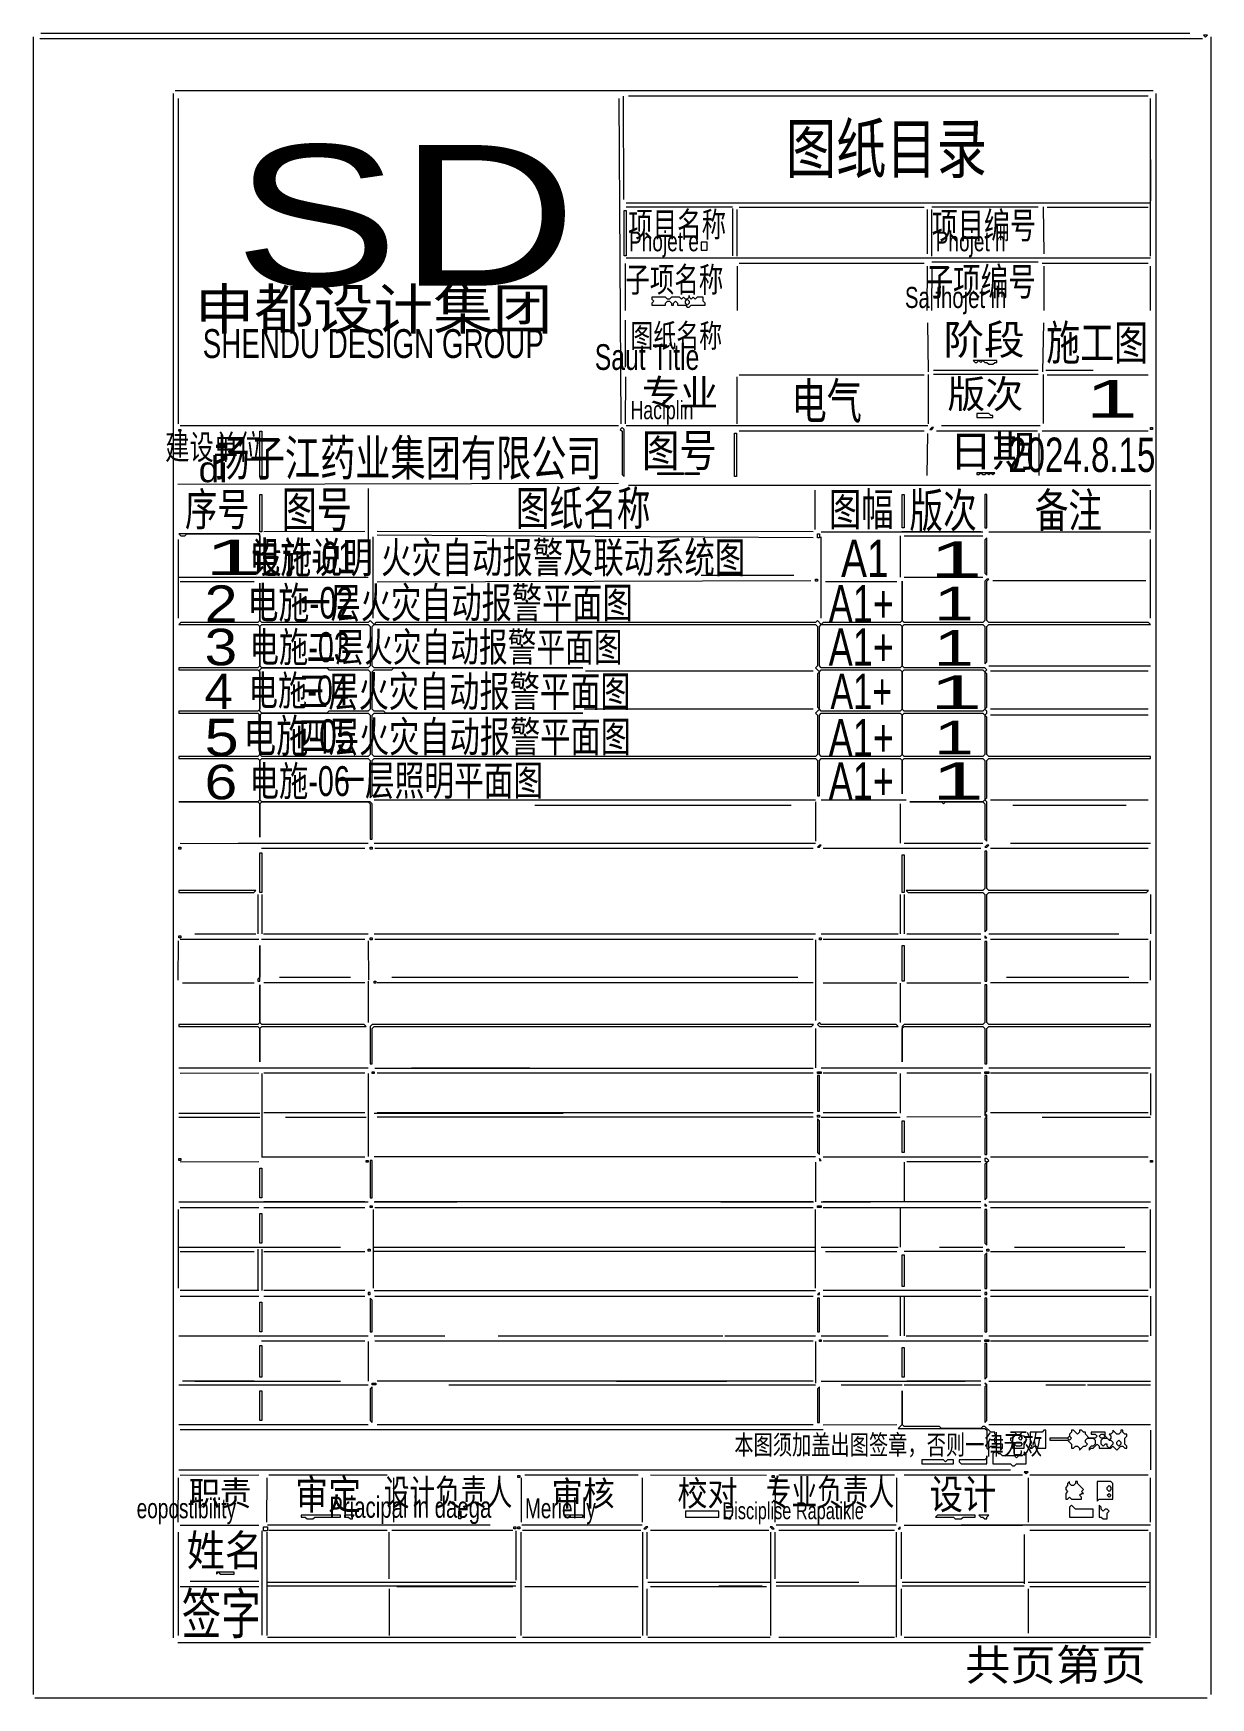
# Model space of a CAD drawing. Extents: x 26 to 624, y 32 to 877.
import ezdxf

# ---------------------------------------------------------------- set-up
doc = ezdxf.new("R2010")
doc.units = 0
for name, color, linetype, lineweight in [('OCR_TEXT', 6, 'Continuous', 0), ('TRACE_CURVE', 6, 'Continuous', 0), ('TRACE_STRAIGHT', 5, 'Continuous', 0), ('TRACE_TEXT_SYMBOL', 6, 'Continuous', 0)]:
    doc.layers.add(name, color=color, linetype=linetype, lineweight=lineweight)
doc.styles.add('wqy-unicode', font='wqy-unicode.lff')

msp = doc.modelspace()

# ---------------------------------------------------------------- linework, layer by layer
at = {"layer": 'TRACE_CURVE', "color": 6}
for points in [[(510, 600), (509, 599), (509, 579), (508, 578), (468, 578), (467, 579), (467, 599), (467, 579), (466, 578), (427, 578), (426, 577), (424, 579), (423, 578), (200, 578), (199, 577), (197, 579), (196, 578), (142, 578), (141, 579), (141, 598), (141, 579), (140, 578), (101, 578), (100, 577), (140, 577), (141, 576), (141, 556), (140, 555), (100, 555), (100, 554), (140, 554), (141, 553), (141, 534), (140, 533), (100, 533), (100, 532), (140, 532), (141, 531), (141, 511), (140, 510), (100, 510), (100, 509), (140, 509), (141, 508), (141, 488), (140, 487), (100, 487), (140, 487), (141, 486), (141, 469), (141, 486), (142, 487), (196, 487), (197, 486), (197, 468), (198, 468), (198, 486), (197, 487), (142, 487), (141, 488), (141, 508), (142, 509), (196, 509), (197, 508)], [(197, 508), (197, 489), (198, 490), (198, 508), (199, 509), (423, 509), (424, 508), (424, 490), (425, 490), (425, 508), (426, 509), (466, 509), (467, 508), (467, 491), (467, 508), (468, 509), (508, 509), (509, 508), (509, 488), (508, 487), (471, 487), (487, 487), (488, 486), (489, 487), (508, 487), (509, 486), (509, 468), (510, 467), (510, 487), (509, 488), (510, 489), (510, 508), (511, 509), (593, 509), (593, 510), (511, 510), (510, 511), (510, 530), (509, 531), (510, 532), (510, 533), (509, 534), (510, 535), (510, 552), (509, 553), (510, 554), (509, 555), (468, 555), (467, 556), (467, 576), (468, 577), (508, 577), (509, 576), (509, 557), (510, 558), (510, 576), (511, 577), (593, 577), (592, 578), (511, 578), (510, 579), (510, 599), (511, 600), (510, 600)]]:
    msp.add_lwpolyline(points, dxfattribs=at)
for points in [[(141, 576), (142, 577), (196, 577), (197, 576), (197, 556), (196, 555), (142, 555), (141, 556)], [(198, 576), (199, 577), (423, 577), (424, 576), (424, 556), (423, 555), (425, 553), (424, 552), (424, 535), (425, 534), (423, 532), (424, 531), (424, 511), (423, 510), (199, 510), (198, 511), (198, 531), (199, 532), (305, 532), (205, 532), (204, 533), (199, 533), (198, 534), (198, 553), (199, 554), (208, 554), (209, 555), (305, 555), (199, 555), (198, 556)], [(425, 576), (426, 577), (466, 577), (467, 576), (467, 556), (466, 555), (426, 555), (425, 556)], [(141, 554), (142, 555), (175, 555), (176, 554), (196, 554), (197, 553), (197, 534), (196, 533), (176, 533), (175, 532), (142, 532), (141, 533)], [(425, 553), (426, 554), (466, 554), (467, 553), (467, 534), (466, 533), (426, 533), (425, 534)], [(467, 553), (468, 554), (508, 554), (509, 553), (509, 534), (508, 533), (468, 533), (467, 534)], [(141, 531), (142, 532), (196, 532), (197, 531), (197, 511), (196, 510), (142, 510), (141, 511)], [(425, 531), (426, 532), (466, 532), (467, 531), (467, 511), (466, 510), (426, 510), (425, 511)], [(467, 531), (468, 532), (508, 532), (509, 531), (509, 511), (508, 510), (468, 510), (467, 511)], [(509, 462), (509, 443), (508, 442), (469, 442), (470, 441), (508, 441), (509, 440), (509, 421), (510, 422), (510, 440), (511, 441), (591, 441), (592, 442), (511, 442), (510, 443), (510, 462)], [(509, 394), (509, 375), (508, 374), (468, 374), (467, 373), (467, 355), (467, 372), (468, 373), (508, 373), (509, 372), (509, 354), (510, 354), (510, 372), (511, 373), (593, 373), (593, 374), (511, 374), (510, 375), (510, 394)], [(198, 374), (197, 373), (197, 354), (198, 354), (198, 372), (199, 373), (421, 373), (422, 374)], [(509, 348), (509, 328), (510, 327), (509, 326), (509, 308), (510, 308), (510, 328), (509, 329), (510, 330), (510, 348)]]:
    msp.add_lwpolyline(points, close=True, dxfattribs=at)
at = {"layer": 'TRACE_STRAIGHT', "color": 5}
for p, q in [((26.09, 875.12), (26.09, 33.88)), ((29.37, 874.35), (619.38, 874.33)), ((30, 877), (613, 877)), ((623.61, 875.12), (623.61, 33.88)), ((97.05, 846.38), (97.06, 62.62)), ((98.12, 847.96), (594.38, 847.96)), ((325.43, 845.12), (325.56, 792.62)), ((328.12, 845.29), (591.88, 845.29)), ((595.87, 62.62), (595.87, 846.38)), ((99.7, 678.87), (99.71, 843.87)), ((323.29, 843.88), (324.31, 678.87)), ((592.86, 843.87), (592.87, 763.87)), ((593, 813), (593, 792)), ((327, 791), (593, 791)), ((327, 789), (381, 789)), ((381, 788), (381, 764)), ((383.27, 763.87), (383.27, 787.62)), ((384.37, 788.72), (478.12, 788.72)), ((479.86, 765.12), (479.86, 787.62)), ((482, 789), (536, 789)), ((482.13, 763.87), (482.13, 787.62)), ((538.64, 788.88), (539, 765.12)), ((540.62, 788.71), (591.88, 788.73)), ((327, 763), (593, 763)), ((328.12, 763.09), (380.63, 763.08)), ((384.37, 760.29), (478.12, 760.29)), ((482, 761), (536, 761)), ((483.13, 763.09), (536.88, 763.07)), ((538.12, 760.29), (591.88, 760.3)), ((326.69, 736.37), (326.7, 760.13)), ((383.27, 758.88), (383.27, 736.38)), ((479.79, 736.37), (479.89, 758.88)), ((482.11, 736.37), (482.18, 758.88)), ((538.86, 758.88), (538.96, 736.37)), ((592.88, 758.88), (592.88, 736.38)), ((326.69, 707.62), (326.7, 731.38)), ((479.84, 730.13), (480.28, 705.12)), ((538.49, 705.12), (538.98, 730.13)), ((326.67, 678.87), (326.73, 702.63)), ((383.27, 678.87), (383.27, 702.62)), ((384.37, 703.72), (478.13, 703.71)), ((480.17, 703.87), (480.17, 678.87)), ((483, 706), (536, 706)), ((483, 704), (536, 704)), ((538.57, 703.88), (538.61, 678.88)), ((540, 706), (564, 706)), ((540.62, 703.71), (591.88, 703.73)), ((100.62, 677.95), (323.12, 677.96)), ((327, 678), (480, 678)), ((487, 678), (537, 678)), ((384.37, 675.29), (478.12, 675.29)), ((479.77, 652.62), (480.12, 673.88)), ((484.37, 675.28), (535.63, 675.31)), ((536.62, 652.62), (536.62, 673.88)), ((538.12, 675.29), (591.88, 675.3)), ((99.38, 648.12), (323.13, 648.71)), ((196, 646), (196, 602)), ((328.12, 647.59), (593.12, 647.6)), ((422.88, 625.12), (422.88, 645.12)), ((592.88, 645.12), (592.88, 625.12)), ((99.68, 620.12), (99.68, 580.12)), ((143.12, 624.21), (194.38, 624.24)), ((198.57, 580.12), (198.58, 621.37)), ((200.62, 624.26), (421.88, 624.14)), ((200.62, 622.51), (421.87, 621.11)), ((425.87, 580.12), (425.87, 621.37)), ((426, 624), (508, 624)), ((466, 622), (466, 601)), ((466.87, 624.21), (506.87, 624.22)), ((468, 622), (508, 622)), ((511, 624), (593, 624)), ((592.88, 620.12), (592.88, 580.12)), ((100, 601), (196, 601)), ((365, 602), (412, 602)), ((468, 601), (508, 601)), ((100.62, 598.73), (138.12, 598.72)), ((200.62, 598.63), (420.62, 599.26)), ((428.12, 598.71), (464.38, 598.73)), ((513.12, 599.26), (590.62, 599.32)), ((306.37, 553.39), (421.88, 553.41)), ((511, 556), (593, 556)), ((511.87, 553.4), (591.88, 553.4)), ((305.62, 534.15), (421.88, 534.13)), ((511.87, 534.14), (591.88, 534.14)), ((511.87, 531.11), (591.88, 531.11)), ((199, 488), (423, 488)), ((280.62, 485.3), (410.63, 485.28)), ((423, 487), (423, 467)), ((426, 488), (469, 488)), ((466, 486), (466, 466)), ((511.87, 487.98), (591.88, 487.98)), ((523.12, 485.28), (580.62, 485.28)), ((100.62, 465.93), (140.63, 465.84)), ((130, 466), (196, 466)), ((199, 466), (423, 466)), ((468, 466), (508, 466)), ((522, 466), (593, 466)), ((141.87, 463.42), (194.38, 463.38)), ((199.38, 463.4), (421.88, 463.4)), ((426.87, 463.41), (506.87, 463.41)), ((511.87, 463.4), (591.88, 463.4)), ((140, 440), (140, 420)), ((142, 440), (142, 420)), ((466, 440), (466, 420)), ((468, 440), (468, 420)), ((593, 440), (593, 420)), ((99.64, 396.37), (99.7, 416.37)), ((100.63, 417.3), (140.63, 417.33)), ((108, 420), (139, 420)), ((141.87, 417.31), (194.38, 417.28)), ((143, 420), (196, 420)), ((196.04, 416.38), (196.23, 396.37)), ((199, 420), (423, 420)), ((199.38, 417.29), (421.88, 417.3)), ((423, 417), (423, 376)), ((426, 420), (465, 420)), ((426.87, 417.31), (506.87, 417.31)), ((469.37, 419.97), (506.88, 419.94)), ((511, 420), (577, 420)), ((511.87, 417.3), (591.88, 417.3)), ((592.87, 416.37), (592.92, 396.37)), ((151, 398), (187, 398)), ((208, 398), (414, 398)), ((520, 398), (582, 398)), ((101.88, 395.15), (138.13, 395.11)), ((143.12, 395.22), (194.38, 395.22)), ((196, 396), (196, 375)), ((200.62, 395.27), (421.88, 395.27)), ((426.87, 395.17), (464.38, 395.13)), ((466, 395), (466, 375)), ((469.37, 395.14), (506.87, 395.14)), ((511.87, 395.24), (591.88, 395.22)), ((423, 372), (423, 352)), ((100, 352), (196, 352)), ((100.62, 349.32), (140.63, 349.41)), ((142, 349), (142, 307)), ((143.12, 349.34), (194.38, 349.34)), ((196, 349), (196, 307)), ((199.38, 351.85), (421.88, 351.85)), ((200.62, 349.34), (421.88, 349.34)), ((218, 352), (278, 352)), ((426, 352), (508, 352)), ((426.87, 349.34), (464.38, 349.35)), ((466, 349), (466, 329)), ((469.37, 349.35), (506.87, 349.34)), ((511, 352), (593, 352)), ((511.87, 349.34), (591.88, 349.34)), ((593, 349), (593, 328)), ((100, 329), (141, 329)), ((100, 327), (141, 327)), ((143.12, 329.21), (194.38, 329.24)), ((154, 327), (195, 327)), ((199, 329), (295, 329)), ((200.62, 329.23), (421.88, 329.23)), ((200.62, 327.14), (421.88, 327.15)), ((426, 327), (466, 327)), ((426.87, 329.21), (464.38, 329.21)), ((469.37, 327.13), (506.88, 327.18)), ((511.87, 329.22), (591.88, 329.22)), ((538, 327), (593, 327)), ((100.62, 304.32), (140.63, 304.41)), ((141.87, 306.83), (194.38, 306.87)), ((199, 307), (423, 307)), ((426.87, 306.84), (506.87, 306.84)), ((469.37, 304.35), (506.87, 304.34)), ((511.87, 306.85), (591.88, 306.85)), ((423, 304), (423, 284)), ((468, 304), (468, 284)), ((99.68, 280.12), (99.68, 240.12)), ((100, 284), (196, 284)), ((100.63, 281.11), (140.63, 281.14)), ((143.12, 284.12), (194.38, 284.15)), ((143.12, 281.13), (194.38, 281.1)), ((198.57, 280.12), (198.57, 240.12)), ((199, 284), (241, 284)), ((199.38, 284.14), (421.88, 284.14)), ((199.38, 281.11), (421.88, 281.11)), ((375, 284), (422, 284)), ((422.88, 280.12), (422.88, 240.12)), ((426, 284), (451, 284)), ((426.87, 284.13), (506.87, 284.13)), ((426.87, 281.12), (506.87, 281.12)), ((466, 281), (466, 261)), ((511, 284), (593, 284)), ((511.87, 281.11), (591.88, 281.11)), ((592.88, 280.12), (592.88, 240.12)), ((100, 261), (182, 261)), ((100.62, 258.73), (138.12, 258.72)), ((140, 260), (140, 239)), ((142, 260), (142, 239)), ((143.12, 258.72), (194.38, 258.72)), ((199, 261), (423, 261)), ((199, 259), (423, 259)), ((426, 261), (465, 261)), ((428.12, 258.71), (464.38, 258.73)), ((468, 259), (508, 259)), ((486, 261), (508, 261)), ((511.87, 258.72), (590.63, 258.71)), ((524, 261), (580, 261)), ((100.63, 239.14), (140.63, 239.11)), ((143.12, 239.12), (194.38, 239.15)), ((199, 239), (423, 239)), ((426.87, 239.13), (506.87, 239.13)), ((511.87, 239.14), (591.88, 239.14)), ((100.63, 236.11), (140.63, 236.14)), ((143.12, 236.13), (194.38, 236.1)), ((199.38, 236.11), (421.88, 236.11)), ((426.87, 236.12), (506.87, 236.12)), ((466, 236), (466, 216)), ((468, 236), (468, 216)), ((511.87, 236.11), (591.88, 236.11)), ((593, 236), (593, 216)), ((100, 216), (196, 216)), ((100.62, 215.93), (140.63, 215.84)), ((141.87, 213.42), (194.38, 213.38)), ((196, 213), (196, 193)), ((199, 216), (235, 216)), ((199.38, 213.4), (421.88, 213.4)), ((262, 216), (376, 216)), ((377, 216), (423, 216)), ((423, 213), (423, 192)), ((426, 216), (460, 216)), ((426.87, 213.41), (506.87, 213.41)), ((469, 216), (508, 216)), ((511, 216), (592, 216)), ((511.87, 213.4), (591.88, 213.4)), ((100, 191), (196, 191)), ((101.88, 193.11), (138.12, 193.11)), ((108, 193), (182, 193)), ((200.62, 193.11), (421.88, 193.1)), ((237, 191), (423, 191)), ((322, 193), (378, 193)), ((426, 193), (499, 193)), ((436, 191), (467, 191)), ((468, 191), (507, 191)), ((469.37, 193.12), (506.88, 193.07)), ((511, 193), (593, 193)), ((540, 191), (560, 191)), ((561, 191), (593, 191)), ((100, 171), (196, 171)), ((200.62, 170.91), (421.88, 170.91)), ((204, 171), (226, 171)), ((229, 171), (273, 171)), ((426.87, 170.77), (464.38, 170.87)), ((511, 171), (593, 171)), ((100.62, 168.39), (426.87, 168.4)), ((593, 168), (593, 148)), ((99.65, 121.37), (99.74, 143.88)), ((100, 148), (522, 148)), ((100.62, 145.31), (140.63, 145.33)), ((144.66, 121.37), (144.73, 143.88)), ((145.62, 145.33), (205.63, 145.32)), ((208.86, 143.88), (208.96, 121.37)), ((273.61, 143.87), (273.61, 121.37)), ((275.62, 145.33), (333.13, 145.34)), ((335.14, 143.87), (335.14, 121.37)), ((339.37, 145.34), (398.13, 145.31)), ((402.58, 121.37), (402.67, 143.88)), ((404.37, 145.38), (463.13, 145.36)), ((464.07, 143.87), (464.07, 121.37)), ((468.12, 145.35), (528.12, 145.33)), ((530.95, 143.87), (530.95, 121.37)), ((531.87, 145.34), (591.88, 145.36)), ((592.88, 143.87), (592.88, 121.37)), ((100.62, 119.91), (140.63, 119.87)), ((145, 120), (258, 120)), ((274, 120), (335, 120)), ((403, 120), (464, 120)), ((468.12, 119.92), (528.13, 119.91)), ((497, 120), (593, 120)), ((99.69, 116.38), (99.69, 63.88)), ((142, 117), (142, 64)), ((144.69, 116.38), (144.69, 63.88)), ((145.62, 117.3), (205.63, 117.3)), ((206.62, 92.62), (206.62, 116.38)), ((208.12, 117.32), (269.38, 117.28)), ((271, 117), (271, 92)), ((273.58, 116.38), (273.58, 63.88)), ((274.38, 117.3), (334.38, 117.3)), ((335.17, 116.38), (335.17, 63.88)), ((337.65, 92.62), (337.65, 116.38)), ((339.37, 117.28), (399.38, 117.31)), ((400.17, 116.38), (400.17, 63.88)), ((402.65, 92.62), (402.65, 116.38)), ((404.37, 117.28), (463.13, 117.31)), ((464.06, 116.38), (464.06, 63.88)), ((466.69, 92.62), (466.69, 116.38)), ((528.86, 115.13), (528.98, 90.12)), ((531.87, 117.3), (591.88, 117.3)), ((592.88, 63.88), (592.88, 116.38)), ((100.62, 88.76), (140.62, 88.75)), ((105.63, 91.5), (140.63, 91.47)), ((145, 91), (271, 91)), ((145, 89), (271, 89)), ((206.62, 87.62), (206.62, 63.88)), ((210.62, 88.72), (269.38, 88.72)), ((275.62, 88.72), (333.12, 88.72)), ((337.6, 63.87), (337.67, 87.63)), ((338, 91), (400, 91)), ((339.37, 88.73), (398.13, 88.71)), ((374, 89), (396, 89)), ((403, 91), (445, 91)), ((403, 89), (464, 89)), ((464, 88), (464, 63)), ((466.68, 63.87), (466.73, 87.63)), ((467, 91), (529, 91)), ((467, 89), (529, 89)), ((530.93, 87.63), (531.01, 65.12)), ((531, 91), (593, 91)), ((531.87, 88.73), (590.63, 88.71)), ((99.37, 60.3), (593.12, 60.3)), ((145, 63), (271, 63)), ((274.38, 62.95), (334.38, 62.95)), ((338, 63), (400, 63)), ((404.37, 62.97), (463.13, 62.94)), ((468.12, 62.95), (528.12, 62.95)), ((528, 63), (593, 63)), ((26.87, 32.29), (621.88, 32.29))]:
    msp.add_line(p, q, dxfattribs=at)
at = {"layer": 'TRACE_TEXT_SYMBOL', "color": 6}
for points in [[(620, 876), (621, 875), (622, 876)], [(326, 787), (327, 787), (327, 764), (326, 764)], [(365, 771), (365, 767), (368, 767), (368, 771)], [(359, 744), (359, 743), (358, 742), (357, 742), (356, 743), (355, 742), (354, 743), (350, 743), (349, 742), (348, 742), (347, 743), (340, 743), (340, 742), (341, 741), (340, 740), (340, 739), (347, 739), (347, 740), (348, 741), (349, 741), (350, 740), (350, 739), (351, 739), (351, 740), (352, 741), (353, 740), (353, 739), (357, 739), (358, 738), (359, 738), (360, 739), (367, 739), (367, 740), (366, 741), (366, 743), (363, 743), (362, 742), (361, 743), (360, 742), (359, 743)], [(357, 741), (358, 742), (359, 741), (359, 740), (358, 739), (357, 740)], [(503, 711), (504, 710), (505, 710), (506, 711), (507, 710), (508, 711), (509, 710), (510, 710), (511, 709), (513, 709), (514, 710), (515, 710), (515, 711)], [(100, 676), (101, 676), (101, 675), (100, 675)], [(325, 677), (324, 676), (325, 675), (325, 653), (326, 652), (326, 676)], [(482, 677), (481, 676), (482, 676), (483, 677)], [(505, 684), (505, 682), (513, 682), (513, 683), (512, 683), (511, 684)], [(593, 677), (594, 677), (594, 676), (593, 676)], [(141, 675), (142, 675), (142, 652), (141, 652)], [(382, 674), (383, 674), (383, 652), (382, 652)], [(343, 654), (356, 654), (356, 653), (343, 653)], [(357, 654), (364, 654), (364, 653), (357, 653)], [(505, 654), (505, 653), (506, 653), (507, 654), (508, 653), (509, 653), (510, 654), (511, 653), (512, 654), (513, 653), (514, 654)], [(141, 643), (142, 643), (142, 624), (141, 624)], [(467, 643), (468, 643), (468, 626), (467, 626)], [(509, 643), (509, 626), (510, 626), (510, 643)], [(100, 623), (101, 622), (103, 622), (104, 623), (140, 623), (141, 622), (141, 604), (141, 623)], [(424, 623), (425, 623), (425, 621), (424, 621)], [(510, 621), (509, 620), (509, 603), (510, 602)], [(423, 600), (424, 600), (424, 599), (423, 599)], [(425, 465), (424, 464), (425, 464), (426, 465)], [(510, 465), (509, 464), (510, 464), (511, 465)], [(100, 464), (101, 464), (101, 463), (100, 463)], [(141, 461), (142, 461), (142, 441), (141, 441)], [(197, 464), (198, 464), (198, 463), (197, 463)], [(467, 460), (468, 460), (468, 441), (467, 441)], [(100, 442), (100, 441), (138, 441), (139, 442)], [(100, 419), (101, 419), (101, 418), (100, 418)], [(141, 414), (141, 398), (140, 397), (140, 396), (141, 396)], [(197, 418), (198, 418), (198, 417), (197, 417)], [(425, 418), (426, 418), (426, 417), (425, 417)], [(467, 414), (468, 414), (468, 396), (467, 396)], [(509, 419), (509, 418), (510, 418)], [(509, 416), (509, 396), (510, 396), (510, 416)], [(141, 394), (141, 375), (140, 374), (100, 374), (100, 373), (140, 373), (141, 372), (141, 355), (141, 372), (142, 373), (195, 373), (194, 374), (142, 374), (141, 375)], [(199, 396), (200, 396), (200, 395), (199, 395)], [(425, 375), (424, 374), (425, 373), (465, 373), (464, 374), (426, 374)], [(198, 350), (199, 350), (199, 349), (198, 349)], [(424, 350), (426, 350), (426, 349), (424, 349)], [(424, 348), (424, 330), (425, 330), (425, 348)], [(509, 350), (511, 350), (511, 349), (509, 349)], [(424, 328), (425, 328), (425, 327), (424, 327)], [(424, 326), (424, 309), (425, 308), (425, 325)], [(467, 325), (468, 325), (468, 309), (467, 309)], [(100, 306), (101, 306), (101, 305), (100, 305)], [(195, 305), (196, 305), (196, 304), (195, 304)], [(197, 305), (197, 286), (198, 286), (198, 305)], [(425, 306), (425, 305), (426, 305)], [(509, 306), (509, 305), (510, 304), (509, 303), (509, 285), (510, 286), (510, 304), (511, 305), (510, 306)], [(593, 305), (594, 305), (594, 304), (593, 304)], [(141, 301), (142, 301), (142, 286), (141, 286)], [(197, 282), (198, 282), (198, 281), (197, 281)], [(424, 282), (426, 282), (426, 281), (424, 281)], [(509, 283), (509, 282), (510, 282)], [(509, 280), (509, 263), (510, 262), (510, 280)], [(141, 278), (142, 278), (142, 263), (141, 263)], [(196, 260), (197, 260), (197, 259), (196, 259)], [(467, 257), (468, 257), (468, 241), (467, 241)], [(510, 258), (509, 257), (509, 240), (510, 240)], [(510, 260), (511, 260), (511, 259), (510, 259)], [(196, 238), (196, 237), (197, 237), (197, 238)], [(425, 238), (424, 237), (425, 237)], [(509, 238), (509, 237), (510, 237), (510, 238)], [(141, 233), (142, 233), (142, 218), (141, 218)], [(197, 235), (197, 218), (198, 218), (198, 234)], [(424, 235), (424, 218), (425, 218), (425, 235)], [(509, 235), (509, 218), (510, 218), (510, 235)], [(425, 214), (426, 214), (426, 213), (425, 213)], [(509, 214), (511, 214), (511, 213), (509, 213)], [(509, 212), (509, 194), (510, 195), (510, 212)], [(141, 211), (142, 211), (142, 195), (141, 195)], [(467, 210), (468, 210), (468, 195), (467, 195)], [(141, 188), (142, 188), (142, 173), (141, 173)], [(198, 190), (197, 189), (197, 173), (198, 172)], [(198, 192), (200, 192), (200, 191), (198, 191)], [(425, 190), (424, 189), (424, 172), (425, 172)], [(467, 188), (467, 171), (465, 169), (509, 169), (510, 168), (510, 159), (511, 158), (511, 159), (512, 160), (515, 160), (515, 161), (514, 162), (514, 164), (515, 165), (514, 166), (514, 167), (512, 167), (509, 170), (508, 170), (507, 169), (487, 169), (486, 170), (468, 170), (467, 171)], [(509, 192), (510, 191), (509, 190), (509, 172), (510, 173), (510, 191)], [(517, 161), (517, 158), (518, 159), (518, 161)], [(522, 167), (524, 167), (525, 166), (523, 164), (522, 164), (522, 163), (523, 162), (523, 159), (529, 159), (529, 162), (530, 163), (530, 164), (529, 165), (528, 165), (527, 166), (528, 167), (530, 167)], [(524, 161), (525, 162), (527, 162), (528, 161), (527, 160), (525, 160)], [(526, 164), (527, 165), (528, 164), (527, 163)], [(539, 168), (538, 167), (532, 167), (532, 161), (533, 160), (532, 159), (533, 159), (534, 160), (535, 160), (536, 159), (540, 159), (540, 168)], [(551, 164), (552, 165), (553, 164), (552, 163)], [(567, 165), (568, 166), (569, 166), (570, 165), (569, 164), (568, 164)], [(568, 163), (569, 164), (571, 164), (572, 163), (573, 163), (574, 162), (574, 161), (572, 159), (571, 160), (571, 161), (570, 161), (569, 160), (568, 161)], [(576, 162), (577, 163), (578, 162), (578, 161), (577, 160), (576, 161)], [(477, 153), (477, 151), (493, 151), (493, 153), (490, 153), (489, 152), (488, 153)], [(510, 155), (510, 154), (509, 153), (496, 153), (496, 152), (497, 151), (510, 151)], [(514, 157), (513, 156), (513, 151), (522, 151), (523, 150), (524, 150), (525, 151), (530, 151), (530, 156), (529, 157), (529, 156), (528, 155), (526, 155), (525, 154), (524, 155), (518, 155), (517, 156), (516, 156), (515, 157)], [(272, 145), (273, 145), (273, 144), (272, 144)], [(401, 145), (402, 145), (402, 144), (401, 144)], [(529, 147), (530, 146), (531, 147)], [(552, 142), (551, 141), (551, 140), (550, 139), (550, 138), (551, 137), (550, 136), (550, 133), (551, 133), (552, 134), (553, 133), (558, 133), (558, 134), (557, 135), (558, 136), (559, 136), (558, 137), (559, 138), (556, 141), (556, 142), (555, 142), (555, 141), (554, 140), (553, 140), (552, 141)], [(566, 142), (566, 132), (567, 133), (574, 133), (574, 141), (573, 142)], [(571, 139), (572, 140), (573, 139), (573, 138), (572, 137), (571, 138)], [(571, 135), (572, 136), (573, 135), (572, 134)], [(242, 127), (243, 127), (243, 123), (242, 123)], [(357, 127), (357, 124), (374, 124), (374, 127)], [(377, 127), (377, 124), (378, 124), (379, 123), (380, 123), (380, 124), (381, 125), (381, 127)], [(553, 130), (552, 129), (552, 124), (564, 124), (564, 128), (555, 128)], [(567, 130), (567, 124), (568, 124), (569, 123), (571, 123), (571, 126), (572, 127), (571, 128), (570, 128), (569, 127), (568, 128), (568, 129)], [(143, 119), (145, 119), (145, 117), (143, 117)], [(162, 125), (162, 124), (164, 124), (165, 123), (168, 123), (169, 124), (182, 124), (182, 125)], [(184, 125), (184, 124), (186, 124), (187, 123), (188, 123), (188, 124), (189, 125)], [(270, 119), (271, 119), (271, 118), (270, 118)], [(272, 119), (273, 119), (273, 118), (272, 118)], [(296, 125), (296, 124), (305, 124), (305, 125)], [(337, 119), (336, 118), (337, 118), (338, 119)], [(400, 119), (401, 118), (402, 118), (401, 119)], [(466, 119), (465, 118), (466, 118)], [(485, 125), (484, 124), (493, 124), (494, 123), (497, 123), (498, 124), (504, 124), (504, 125)], [(506, 125), (507, 124), (508, 124), (509, 123), (510, 123), (510, 124), (511, 125)], [(119, 96), (119, 95), (120, 96), (121, 95), (128, 95), (128, 96)]]:
    msp.add_lwpolyline(points, close=True, dxfattribs=at)
for points in [[(553, 168), (553, 167), (552, 166), (552, 165), (551, 164), (542, 164), (542, 163), (551, 163), (553, 161), (553, 159), (554, 159), (555, 160), (556, 160), (557, 159), (557, 158), (559, 160), (560, 160), (561, 161), (560, 162), (560, 163), (561, 164), (564, 164), (565, 163), (565, 161), (564, 160), (563, 160), (562, 159), (562, 158), (563, 159), (564, 159), (566, 161), (567, 160), (567, 159), (573, 159), (574, 160), (576, 158), (578, 160), (579, 160), (580, 159), (581, 159), (581, 160), (580, 161), (580, 164), (581, 165), (581, 166), (580, 166), (579, 167), (579, 168), (578, 168), (578, 167), (577, 166), (576, 166), (574, 168), (574, 167), (573, 166), (572, 166), (573, 165), (573, 164), (572, 163), (570, 165), (570, 167), (563, 167), (563, 166), (565, 166)], [(565, 166), (566, 165), (565, 164), (562, 164), (560, 166), (560, 167), (559, 167), (558, 168), (557, 168), (557, 167), (556, 166), (554, 168), (553, 168)]]:
    msp.add_lwpolyline(points, dxfattribs=at)

# ---------------------------------------------------------------- texts
at = {"layer": 'OCR_TEXT', "color": 6, "style": 'wqy-unicode'}
for s, height, width, p in [('图纸目录', 24.625, 0.759447, (408, 806.23)), ('SD', 71.336, 1.31211, (128, 748.95)), ('项目名称', 12.654, 0.72, (327.97, 773.66)), ('项目编号', 13.445, 0.72, (482.11, 772.76)), ('Phojet e', 10.032, 0.72, (328.43, 766.37)), ('Phojet h', 10.032, 0.72, (484.07, 766.37)), ('子项编号', 14.236, 0.72, (478.91, 743.87)), ('子项名称', 12.654, 0.72, (326.56, 745.66)), ('申都设计集团', 20.472, 1.083501, (108, 726.8)), ('Sa fhojet ih', 10.6888, 0.72, (468.45, 737.59)), ('SHENDU DESIGN GROUP', 14.6421, 0.72, (112.07, 712.2)), ('图纸名称', 11.863, 0.72, (329.09, 717.56)), ('阶段', 15.093, 1.001233, (488, 713.98)), ('施工图', 17.553, 0.72, (540.15, 711.2)), ('Saut Title', 13.043, 0.72, (311.03, 706.17)), ('专业', 13.624, 1.040086, (335, 687.63)), ('电气', 18.19, 0.72, (410.87, 681.28)), ('版次', 14.236, 0.989393, (490, 686.79)), ('1', 19.08, 1.874779, (560, 682)), ('Haciplin', 9.315, 0.72, (329.19, 681.13)), ('建设单位', 12.544, 0.72, (93.04, 660.71)), ('扬子江药业集团有限公司', 18.1898, 0.72, (118.03, 652.38)), ('图号', 16.529, 0.841782, (335, 657.08)), ('日期', 15.887, 1.002882, (491, 657.08)), ('2024.8.15', 17.438, 0.72, (520.84, 654.37)), ('di', 13.043, 1.075833, (110, 649.17)), ('序号', 16.681, 0.72, (103.05, 627.09)), ('图号', 18.182, 0.72, (152.12, 626.28)), ('图纸名称', 17.399, 0.72, (270.96, 627.28)), ('图幅', 16.755, 0.72, (429.82, 627.1)), ('版次', 17.399, 0.72, (470.71, 626.18)), ('备注', 17.323, 0.72, (534.39, 626.27)), ('1', 18.08, 2.131159, (113, 602)), ('设计说明 火灾自动报警及联动系统图', 15.6794, 0.72, (136.79, 603.14)), ('电施-01', 15.957, 0.72, (135.81, 603)), ('A1', 19, 0.77769, (436, 601)), ('1', 18.08, 1.978933, (481, 601)), ('2', 18.81, 1.198192, (113, 578)), ('电施-02', 15.957, 0.72, (134.83, 580)), ('一层火灾自动报警平面图', 15.6114, 0.72, (161.62, 580.22)), ('A1+', 19, 0.72, (429.73, 578)), ('1', 17.08, 1.611801, (483, 579)), ('3', 18.57, 1.198996, (113, 556.25)), ('电施-03', 15.16, 0.72, (135.87, 557.9)), ('二层火灾自动报警平面图', 14.8309, 0.72, (164.88, 558.11)), ('A1+', 19, 0.72, (429.73, 556)), ('1', 18.08, 1.522256, (483, 556)), ('4', 17.98, 1.073167, (113, 534)), ('电施-04', 15.16, 0.72, (135.34, 535.9)), ('三层火灾自动报警平面图', 15.6114, 0.72, (160.53, 535.22)), ('A1+', 18, 0.72, (430.62, 534)), ('1', 17.08, 2.095341, (481, 534)), ('5', 18.83, 1.236696, (113, 510.25)), ('电施-05', 16.755, 0.72, (132.86, 512.1)), ('四层火灾自动报警平面图', 15.6114, 0.72, (160.71, 512.22)), ('A1+', 19, 0.72, (429.73, 510)), ('1', 17.08, 1.611801, (483, 511)), ('电施-06', 15.16, 0.72, (135.87, 489.9)), ('一层照明平面图', 15.35, 0.72, (179.3, 490.18)), ('A1+', 19, 0.72, (429.73, 488)), ('1', 19.08, 1.874779, (482, 488)), ('6', 17.59, 1.267847, (113, 488.23)), ('本图须加盖出图签章，否则一律无效', 9.9405, 0.72, (381.84, 155.68)), ('职责', 12.489, 0.930384, (105, 129.78)), ('审定', 15.093, 0.811964, (159, 127.81)), ('设计负责人', 13.27, 0.72, (203.98, 129.89)), ('审核', 12.654, 0.93066, (289, 129.59)), ('校对', 12.71, 0.878295, (353, 129.67)), ('专业负责人', 13.27, 0.72, (397.82, 129.89)), ('设计', 15.026, 0.824996, (481, 128.05)), ('eopostibility', 10.0318, 0.72, (78.54, 123.37)), ('Priacipal in daega', 10.7484, 0.72, (176.29, 123.61)), ('Meriel ly', 10.032, 0.72, (275.61, 123.37)), ('Disciplise Rapatikle', 8.5987, 0.72, (375.81, 122.89)), ('姓名', 15.887, 0.890149, (104, 99.08)), ('签字', 20.472, 0.72, (101.39, 64.68)), ('共页第页', 15.748, 1.069537, (499, 41.06))]:
    msp.add_text(s, height=height, dxfattribs=dict(at, width=width)).set_placement(p)

doc.saveas('drawing.dxf')
